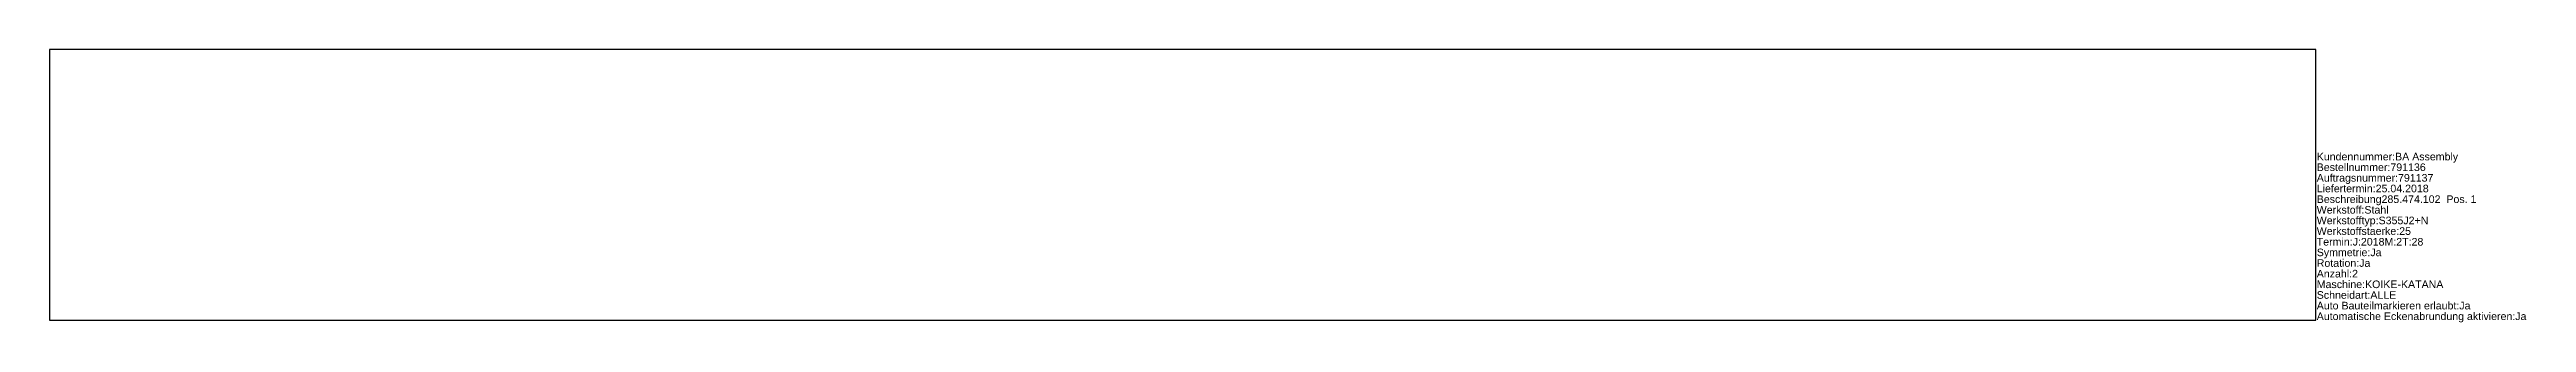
# Model space of a CAD drawing. Extents: x 1009 to 6517, y 63 to 668.
import ezdxf

# ---------------------------------------------------------------- set-up
doc = ezdxf.new("R2010")
doc.units = 0
doc.layers.add('Bemassung', color=7, linetype='CONTINUOUS')
doc.layers.add('Schneiden_Uhrzeiger', color=7, linetype='CONTINUOUS')
doc.styles.add('Bemaßung', font='', dxfattribs={"height": 10})
doc.styles.get('Bemaßung').set_extended_font_data('Arial')

msp = doc.modelspace()

# ---------------------------------------------------------------- linework, layer by layer
at = {"layer": 'Schneiden_Uhrzeiger', "color": 93, "linetype": 'CONTINUOUS'}
for p, q in [((1008.6, 667.7), (1008.6, 67.7)), ((6048.6, 667.7), (1008.6, 667.7)), ((6048.6, 67.7), (6048.6, 667.7)), ((1008.6, 67.7), (6048.6, 67.7))]:
    msp.add_line(p, q, dxfattribs=at)

# ---------------------------------------------------------------- texts
at = {"layer": 'Bemassung', "color": 7, "style": 'Bemaßung'}
for s, height, p in [('Auftragsnummer:791137', 16.874, (6050.6, 374.8)), ('Kundennummer:BA Assembly', 16.874, (6050.6, 422)), ('Bestellnummer:791136', 16.874, (6050.6, 398.4)), ('Liefertermin:25.04.2018', 16.874, (6050.6, 351.2)), ('Beschreibung285.474.102  Pos. 1', 16.874, (6050.6, 327.5)), ('Werkstoff:Stahl', 16.874, (6050.6, 303.9)), ('Werkstofftyp:S355J2+N', 16.874, (6050.6, 280.3)), ('Werkstoffstaerke:25', 16.874, (6050.6, 256.7)), ('Termin:J:2018M:2T:28', 16.874, (6050.6, 233)), ('Symmetrie:Ja', 16.874, (6050.6, 209.4)), ('Anzahl:2', 16.87, (6050.6, 162.2)), ('Rotation:Ja', 16.874, (6050.6, 185.8)), ('Schneidart:ALLE', 16.874, (6050.6, 114.9)), ('Maschine:KOIKE-KATANA', 16.874, (6050.6, 138.6)), ('Auto Bauteilmarkieren erlaubt:Ja', 16.874, (6050.6, 91.3)), ('Automatische Eckenabrundung aktivieren:Ja', 16.874, (6050.6, 67.7))]:
    msp.add_text(s, height=height, dxfattribs=at).set_placement(p)

doc.saveas('drawing.dxf')
